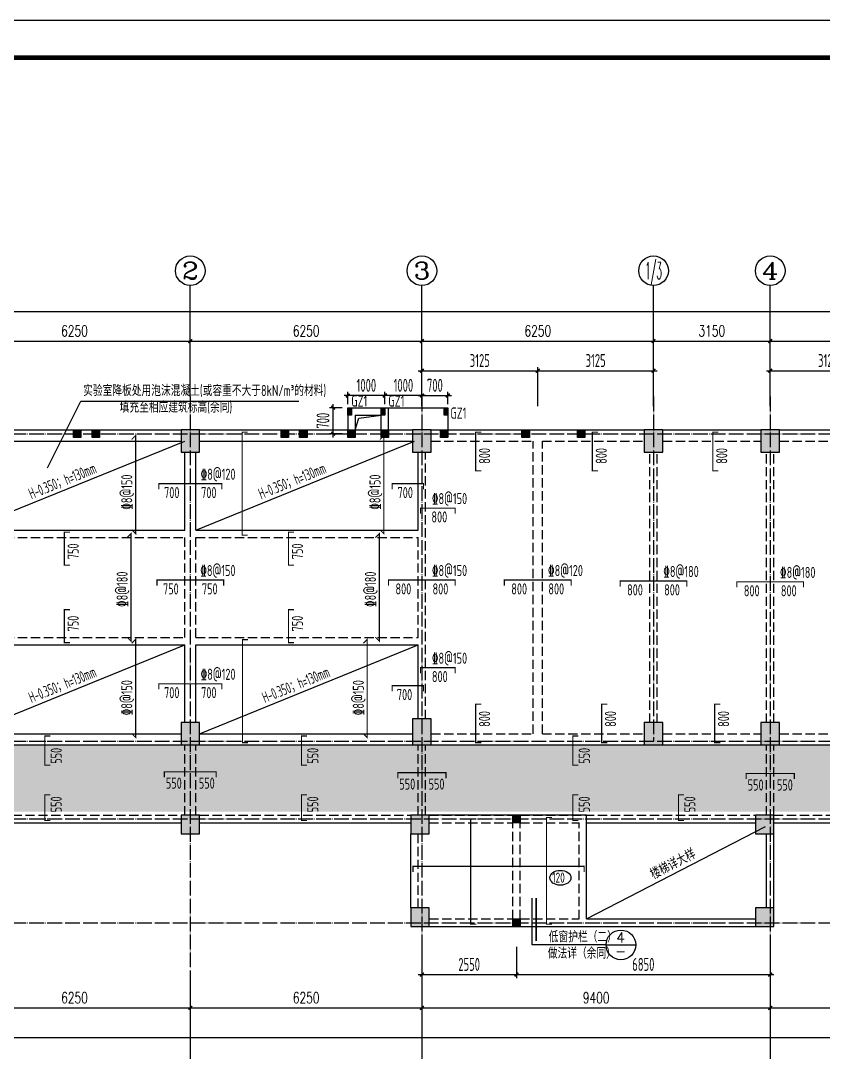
# Model space of a CAD drawing. Extents: x 139600 to 234074, y -135459 to 284050.
# Drawn here: x 151772 to 173433, y -25800 to 2050 of the extents above; entities that cross this region are included whole.
import ezdxf
from ezdxf.enums import TextEntityAlignment as Align

# ---------------------------------------------------------------- set-up
doc = ezdxf.new("R2010")
doc.units = 0
doc.header["$LTSCALE"] = 100
for name, pattern in [('CONTINOUS', [0]), ('DASHED', [0.75, 0.5, -0.25]), ('DOTE', [2.42, 2, -0.2, 0.02, -0.2]), ('HIDDEN', [7, 5, -2])]:
    doc.linetypes.add(name, pattern=pattern)
doc.layers.get('0').update_dxf_attribs({"linetype": 'CONTINUOUS'})
doc.layers.get('Defpoints').update_dxf_attribs({"linetype": 'CONTINUOUS'})
for name, color, linetype in [('AXIS', 3, 'CONTINUOUS'), ('AXIS_TEXT', 7, 'CONTINUOUS'), ('BEAM', 4, 'DASHED'), ('BEAM_CON', 4, 'CONTINUOUS'), ('B挑板&檐线', 6, 'CONTINUOUS'), ('B板筋标注', 7, 'CONTINUOUS'), ('B板细部尺寸标注', 9, 'CONTINUOUS'), ('COLU', 7, 'CONTINUOUS'), ('DOTE', 8, 'DOTE'), ('D大样&索引', 7, 'CONTINUOUS'), ('D洞口边线', 6, 'CONTINUOUS'), ('FSK_FREIN', 2, 'CONTINUOUS'), ('FSK_FTEXT', 4, 'CONTINUOUS'), ('FSK_ZREIN', 1, 'CONTINUOUS'), ('FSK_ZTEXT', 3, 'CONTINUOUS'), ('GZ', 2, 'CONTINUOUS'), ('T模板通用标注', 7, 'CONTINUOUS'), ('图框', 7, 'CONTINUOUS')]:
    doc.layers.add(name, color=color, linetype=linetype)
doc.styles.add('_TCH_AXIS', font='COMPLEX', dxfattribs={"bigfont": 'GBCBIG'})
doc.styles.add('_TCH_DIM', font='tssdeng.shx', dxfattribs={"width": 0.7, "bigfont": '1.shx'})
doc.styles.add('_TCH_DIM_T3', font='simplex_.ttf', dxfattribs={"width": 0.705882, "bigfont": 'GBCBIG'})
doc.styles.add('BW_Rein', font='Tssdeng.shx', dxfattribs={"width": 0.7, "bigfont": 'hztxt.shx'})
doc.styles.add('COMP', font='COMPLEX', dxfattribs={"bigfont": 'hztxt'})
doc.styles.add('COMPLEX', font='COMPLEX')
doc.styles.add('TSSD_Dimension', font='tssdeng.shx', dxfattribs={"width": 0.62, "bigfont": '1.shx'})
doc.styles.add('TSSD_Rein', font='Tssdeng.shx', dxfattribs={"width": 0.7, "bigfont": '1.shx'})
doc.dimstyles.new('_TCH_ARCH&&100', dxfattribs={"dimtxt": 297.5, "dimasz": 100, "dimexe": 250, "dimexo": 300, "dimgap": 126.25, "dimtad": 1, "dimdec": 0, "dimzin": 0, "dimdsep": 46, "dimtxsty": '_TCH_DIM_T3', "dimblk": 'ARCHTICK', "dimcen": 0.09, "dimclrt": 7, "dimazin": 2, "dimtfac": 1, "dimtdec": 0, "dimtix": 1, "dimtmove": 2, "dimatfit": 3, "dimfxl": 1, "dimtolj": 1, "dimtzin": 0, "dimarcsym": 0})
doc.dimstyles.new('TSSD_100_100', dxfattribs={"dimtxt": 350, "dimasz": 100, "dimexe": 100, "dimexo": 250, "dimgap": 100, "dimtad": 1, "dimdec": 0, "dimzin": 0, "dimdsep": 46, "dimtxsty": 'TSSD_Dimension', "dimblk": 'ARCHTICK', "dimblk1": 'ARCHTICK', "dimblk2": 'ARCHTICK', "dimcen": 0, "dimdle": 100, "dimclrt": 7, "dimadec": 0, "dimazin": 0, "dimtfac": 1, "dimtdec": 0, "dimtix": 1, "dimtmove": 2, "dimatfit": 3, "dimfxl": 1, "dimtolj": 1, "dimtzin": 0, "dimarcsym": 0})
doc.dimstyles.new('TSSD_100_100$0', dxfattribs={"dimtxt": 350, "dimasz": 150, "dimexe": 100, "dimexo": 50, "dimgap": 100, "dimtad": 1, "dimdec": 0, "dimzin": 0, "dimdsep": 46, "dimtxsty": 'TSSD_Rein', "dimblk": 'OBLIQUE', "dimcen": 0, "dimdle": 100, "dimclrt": 7, "dimadec": 0, "dimazin": 0, "dimtfac": 1, "dimtdec": 0, "dimtix": 1, "dimtmove": 2, "dimatfit": 3, "dimfxl": 250, "dimtolj": 1, "dimtzin": 0, "dimarcsym": 0})

# ---------------------------------------------------------------- blocks, each defined once
blk = doc.blocks.new('_AXISO')
blk.add_circle((0, 0), 0.5)
at = {"layer": 'AXIS_TEXT', "style": 'COMPLEX', "width": 1.041667}
blk.add_attdef('A', text='', height=0.56, dxfattribs=at).set_placement((-0.25, -0.28), (0.25, -0.28), align=Align.FIT)
blk = doc.blocks.new('_ArchTick')
at = {"color": 0, "linetype": 'ByBlock', "const_width": 0.4}
blk.add_lwpolyline([(-0.5, -0.5), (0.5, 0.5)], dxfattribs=at)
blk = doc.blocks.new('*D127')
at = {"layer": 'AXIS', "color": 0, "lineweight": -2}
for p, q in [((150100, -7800), (150100, -6350)), ((156350, -7800), (156350, -6350)), ((150100, -6600), (156350, -6600))]:
    blk.add_line(p, q, dxfattribs=at)
at = {"layer": 'Defpoints', "color": 0}
for p in [(156350, -6600), (150100, -8100), (156350, -8100)]:
    blk.add_point(p, dxfattribs=at)
at = {"layer": 'AXIS', "color": 0, "lineweight": -2, "xscale": 100, "yscale": 100, "zscale": 100, "rotation": 180}
blk.add_blockref('_ArchTick', (150100, -6600), dxfattribs=at)
at = {"layer": 'AXIS', "color": 0, "lineweight": -2, "xscale": 100, "yscale": 100, "zscale": 100}
blk.add_blockref('_ArchTick', (156350, -6600), dxfattribs=at)
at = {"layer": 'AXIS', "color": 7, "insert": (153225, -6325), "char_height": 297.5, "attachment_point": 5, "style": '_TCH_DIM_T3'}
blk.add_mtext('\\A1;6250', dxfattribs=at)
blk = doc.blocks.new('*D128')
at = {"layer": 'AXIS', "color": 0, "lineweight": -2}
for p, q in [((156350, -7800), (156350, -6350)), ((162600, -7800), (162600, -6350)), ((156350, -6600), (162600, -6600))]:
    blk.add_line(p, q, dxfattribs=at)
at = {"layer": 'Defpoints', "color": 0}
for p in [(162600, -6600), (156350, -8100), (162600, -8100)]:
    blk.add_point(p, dxfattribs=at)
at = {"layer": 'AXIS', "color": 0, "lineweight": -2, "xscale": 100, "yscale": 100, "zscale": 100, "rotation": 180}
blk.add_blockref('_ArchTick', (156350, -6600), dxfattribs=at)
at = {"layer": 'AXIS', "color": 0, "lineweight": -2, "xscale": 100, "yscale": 100, "zscale": 100}
blk.add_blockref('_ArchTick', (162600, -6600), dxfattribs=at)
at = {"layer": 'AXIS', "color": 7, "insert": (159475, -6325), "char_height": 297.5, "attachment_point": 5, "style": '_TCH_DIM_T3'}
blk.add_mtext('\\A1;6250', dxfattribs=at)
blk = doc.blocks.new('*D129')
at = {"layer": 'AXIS', "color": 0, "lineweight": -2}
for p, q in [((162600, -7800), (162600, -6350)), ((168850, -7800), (168850, -6350)), ((162600, -6600), (168850, -6600))]:
    blk.add_line(p, q, dxfattribs=at)
at = {"layer": 'Defpoints', "color": 0}
for p in [(168850, -6600), (162600, -8100), (168850, -8100)]:
    blk.add_point(p, dxfattribs=at)
at = {"layer": 'AXIS', "color": 0, "lineweight": -2, "xscale": 100, "yscale": 100, "zscale": 100, "rotation": 180}
blk.add_blockref('_ArchTick', (162600, -6600), dxfattribs=at)
at = {"layer": 'AXIS', "color": 0, "lineweight": -2, "xscale": 100, "yscale": 100, "zscale": 100}
blk.add_blockref('_ArchTick', (168850, -6600), dxfattribs=at)
at = {"layer": 'AXIS', "color": 7, "insert": (165725, -6325), "char_height": 297.5, "attachment_point": 5, "style": '_TCH_DIM_T3'}
blk.add_mtext('\\A1;6250', dxfattribs=at)
blk = doc.blocks.new('*D130')
at = {"layer": 'AXIS', "color": 0, "lineweight": -2}
for p, q in [((168850, -7800), (168850, -6350)), ((172000, -7800), (172000, -6350)), ((168850, -6600), (172000, -6600))]:
    blk.add_line(p, q, dxfattribs=at)
at = {"layer": 'Defpoints', "color": 0}
for p in [(172000, -6600), (168850, -8100), (172000, -8100)]:
    blk.add_point(p, dxfattribs=at)
at = {"layer": 'AXIS', "color": 0, "lineweight": -2, "xscale": 100, "yscale": 100, "zscale": 100, "rotation": 180}
blk.add_blockref('_ArchTick', (168850, -6600), dxfattribs=at)
at = {"layer": 'AXIS', "color": 0, "lineweight": -2, "xscale": 100, "yscale": 100, "zscale": 100}
blk.add_blockref('_ArchTick', (172000, -6600), dxfattribs=at)
at = {"layer": 'AXIS', "color": 7, "insert": (170425, -6325), "char_height": 297.5, "attachment_point": 5, "style": '_TCH_DIM_T3'}
blk.add_mtext('\\A1;3150', dxfattribs=at)
blk = doc.blocks.new('*D131')
at = {"layer": 'AXIS', "color": 0, "lineweight": -2}
for p, q in [((172000, -7800), (172000, -6350)), ((178250, -7800), (178250, -6350)), ((172000, -6600), (178250, -6600))]:
    blk.add_line(p, q, dxfattribs=at)
at = {"layer": 'Defpoints', "color": 0}
for p in [(178250, -6600), (172000, -8100), (178250, -8100)]:
    blk.add_point(p, dxfattribs=at)
at = {"layer": 'AXIS', "color": 0, "lineweight": -2, "xscale": 100, "yscale": 100, "zscale": 100, "rotation": 180}
blk.add_blockref('_ArchTick', (172000, -6600), dxfattribs=at)
at = {"layer": 'AXIS', "color": 0, "lineweight": -2, "xscale": 100, "yscale": 100, "zscale": 100}
blk.add_blockref('_ArchTick', (178250, -6600), dxfattribs=at)
at = {"layer": 'AXIS', "color": 7, "insert": (175125, -6325), "char_height": 297.5, "attachment_point": 5, "style": '_TCH_DIM_T3'}
blk.add_mtext('\\A1;6250', dxfattribs=at)
blk = doc.blocks.new('*D134')
at = {"layer": 'AXIS', "color": 0, "lineweight": -2}
for p, q in [((150100, -23900), (150100, -24850)), ((156350, -23900), (156350, -24850)), ((150100, -24600), (156350, -24600))]:
    blk.add_line(p, q, dxfattribs=at)
at = {"layer": 'Defpoints', "color": 0}
for p in [(150100, -23600), (156350, -23600), (156350, -24600)]:
    blk.add_point(p, dxfattribs=at)
at = {"layer": 'AXIS', "color": 0, "lineweight": -2, "xscale": 100, "yscale": 100, "zscale": 100, "rotation": 180}
blk.add_blockref('_ArchTick', (150100, -24600), dxfattribs=at)
at = {"layer": 'AXIS', "color": 0, "lineweight": -2, "xscale": 100, "yscale": 100, "zscale": 100}
blk.add_blockref('_ArchTick', (156350, -24600), dxfattribs=at)
at = {"layer": 'AXIS', "color": 7, "insert": (153225, -24325), "char_height": 297.5, "attachment_point": 5, "style": '_TCH_DIM_T3'}
blk.add_mtext('\\A1;6250', dxfattribs=at)
blk = doc.blocks.new('*D135')
at = {"layer": 'AXIS', "color": 0, "lineweight": -2}
for p, q in [((156350, -23900), (156350, -24850)), ((162600, -23900), (162600, -24850)), ((156350, -24600), (162600, -24600))]:
    blk.add_line(p, q, dxfattribs=at)
at = {"layer": 'Defpoints', "color": 0}
for p in [(156350, -23600), (162600, -23600), (162600, -24600)]:
    blk.add_point(p, dxfattribs=at)
at = {"layer": 'AXIS', "color": 0, "lineweight": -2, "xscale": 100, "yscale": 100, "zscale": 100, "rotation": 180}
blk.add_blockref('_ArchTick', (156350, -24600), dxfattribs=at)
at = {"layer": 'AXIS', "color": 0, "lineweight": -2, "xscale": 100, "yscale": 100, "zscale": 100}
blk.add_blockref('_ArchTick', (162600, -24600), dxfattribs=at)
at = {"layer": 'AXIS', "color": 7, "insert": (159475, -24325), "char_height": 297.5, "attachment_point": 5, "style": '_TCH_DIM_T3'}
blk.add_mtext('\\A1;6250', dxfattribs=at)
blk = doc.blocks.new('*D136')
at = {"layer": 'AXIS', "color": 0, "lineweight": -2}
for p, q in [((162600, -23900), (162600, -24850)), ((172000, -23900), (172000, -24850)), ((162600, -24600), (172000, -24600))]:
    blk.add_line(p, q, dxfattribs=at)
at = {"layer": 'Defpoints', "color": 0}
for p in [(162600, -23600), (172000, -23600), (172000, -24600)]:
    blk.add_point(p, dxfattribs=at)
at = {"layer": 'AXIS', "color": 0, "lineweight": -2, "xscale": 100, "yscale": 100, "zscale": 100, "rotation": 180}
blk.add_blockref('_ArchTick', (162600, -24600), dxfattribs=at)
at = {"layer": 'AXIS', "color": 0, "lineweight": -2, "xscale": 100, "yscale": 100, "zscale": 100}
blk.add_blockref('_ArchTick', (172000, -24600), dxfattribs=at)
at = {"layer": 'AXIS', "color": 7, "insert": (167300, -24325), "char_height": 297.5, "attachment_point": 5, "style": '_TCH_DIM_T3'}
blk.add_mtext('\\A1;9400', dxfattribs=at)
blk = doc.blocks.new('*D137')
at = {"layer": 'AXIS', "color": 0, "lineweight": -2}
for p, q in [((172000, -23900), (172000, -24850)), ((178250, -23900), (178250, -24850)), ((172000, -24600), (178250, -24600))]:
    blk.add_line(p, q, dxfattribs=at)
at = {"layer": 'Defpoints', "color": 0}
for p in [(172000, -23600), (178250, -23600), (178250, -24600)]:
    blk.add_point(p, dxfattribs=at)
at = {"layer": 'AXIS', "color": 0, "lineweight": -2, "xscale": 100, "yscale": 100, "zscale": 100, "rotation": 180}
blk.add_blockref('_ArchTick', (172000, -24600), dxfattribs=at)
at = {"layer": 'AXIS', "color": 0, "lineweight": -2, "xscale": 100, "yscale": 100, "zscale": 100}
blk.add_blockref('_ArchTick', (178250, -24600), dxfattribs=at)
at = {"layer": 'AXIS', "color": 7, "insert": (175125, -24325), "char_height": 297.5, "attachment_point": 5, "style": '_TCH_DIM_T3'}
blk.add_mtext('\\A1;6250', dxfattribs=at)
blk = doc.blocks.new('*D141')
at = {"layer": 'AXIS', "color": 0, "lineweight": -2}
for p, q in [((150100, -7800), (150100, -5550)), ((201850, -7800), (201850, -5550)), ((150100, -5800), (201850, -5800))]:
    blk.add_line(p, q, dxfattribs=at)
at = {"layer": 'Defpoints', "color": 0}
for p in [(201850, -5800), (150100, -8100), (201850, -8100)]:
    blk.add_point(p, dxfattribs=at)
at = {"layer": 'AXIS', "color": 0, "lineweight": -2, "xscale": 100, "yscale": 100, "zscale": 100, "rotation": 180}
blk.add_blockref('_ArchTick', (150100, -5800), dxfattribs=at)
at = {"layer": 'AXIS', "color": 0, "lineweight": -2, "xscale": 100, "yscale": 100, "zscale": 100}
blk.add_blockref('_ArchTick', (201850, -5800), dxfattribs=at)
at = {"layer": 'AXIS', "color": 7, "insert": (175975, -5525), "char_height": 297.5, "attachment_point": 5, "style": '_TCH_DIM_T3'}
blk.add_mtext('\\A1;51750', dxfattribs=at)
blk = doc.blocks.new('*D146')
at = {"layer": 'AXIS', "color": 0, "lineweight": -2}
for p, q in [((150100, -23900), (150100, -25650)), ((203950, -23900), (203950, -25650)), ((150100, -25400), (203950, -25400))]:
    blk.add_line(p, q, dxfattribs=at)
at = {"layer": 'Defpoints', "color": 0}
for p in [(150100, -23600), (203950, -23600), (203950, -25400)]:
    blk.add_point(p, dxfattribs=at)
at = {"layer": 'AXIS', "color": 0, "lineweight": -2, "xscale": 100, "yscale": 100, "zscale": 100, "rotation": 180}
blk.add_blockref('_ArchTick', (150100, -25400), dxfattribs=at)
at = {"layer": 'AXIS', "color": 0, "lineweight": -2, "xscale": 100, "yscale": 100, "zscale": 100}
blk.add_blockref('_ArchTick', (203950, -25400), dxfattribs=at)
at = {"layer": 'AXIS', "color": 7, "insert": (177025, -25125), "char_height": 297.5, "attachment_point": 5, "style": '_TCH_DIM_T3'}
blk.add_mtext('\\A1;53850', dxfattribs=at)
blk = doc.blocks.new('*D112')
at = {"layer": 'B板细部尺寸标注', "color": 0, "lineweight": -2}
for p, q in [((165625, -7400), (168950, -7400)), ((165725, -8355), (165725, -7300)), ((168850, -8355), (168850, -7300))]:
    blk.add_line(p, q, dxfattribs=at)
at = {"layer": 'Defpoints', "color": 0}
for p in [(168850, -7400), (165725, -8605), (168850, -8605)]:
    blk.add_point(p, dxfattribs=at)
at = {"layer": 'B板细部尺寸标注', "color": 0, "lineweight": -2, "xscale": 100, "yscale": 100, "zscale": 100, "rotation": 180}
blk.add_blockref('_ArchTick', (165725, -7400), dxfattribs=at)
at = {"layer": 'B板细部尺寸标注', "color": 0, "lineweight": -2, "xscale": 100, "yscale": 100, "zscale": 100}
blk.add_blockref('_ArchTick', (168850, -7400), dxfattribs=at)
at = {"layer": 'B板细部尺寸标注', "color": 7, "insert": (167288, -7125), "char_height": 350, "attachment_point": 5, "style": 'TSSD_Dimension'}
blk.add_mtext('\\A1;3125', dxfattribs=at)
blk = doc.blocks.new('*D113')
at = {"layer": 'B板细部尺寸标注', "color": 0, "lineweight": -2}
for p, q in [((162500, -7400), (165825, -7400)), ((162600, -8355), (162600, -7300)), ((165725, -8355), (165725, -7300))]:
    blk.add_line(p, q, dxfattribs=at)
at = {"layer": 'Defpoints', "color": 0}
for p in [(165725, -7400), (162600, -8605), (165725, -8605)]:
    blk.add_point(p, dxfattribs=at)
at = {"layer": 'B板细部尺寸标注', "color": 0, "lineweight": -2, "xscale": 100, "yscale": 100, "zscale": 100, "rotation": 180}
blk.add_blockref('_ArchTick', (162600, -7400), dxfattribs=at)
at = {"layer": 'B板细部尺寸标注', "color": 0, "lineweight": -2, "xscale": 100, "yscale": 100, "zscale": 100}
blk.add_blockref('_ArchTick', (165725, -7400), dxfattribs=at)
at = {"layer": 'B板细部尺寸标注', "color": 7, "insert": (164162, -7125), "char_height": 350, "attachment_point": 5, "style": 'TSSD_Dimension'}
blk.add_mtext('\\A1;3125', dxfattribs=at)
blk = doc.blocks.new('*D115')
at = {"layer": 'B板细部尺寸标注', "color": 0, "lineweight": -2}
for p, q in [((171900, -7400), (175225, -7400)), ((172000, -8355), (172000, -7300)), ((175125, -8355), (175125, -7300))]:
    blk.add_line(p, q, dxfattribs=at)
at = {"layer": 'Defpoints', "color": 0}
for p in [(175125, -7400), (172000, -8605), (175125, -8605)]:
    blk.add_point(p, dxfattribs=at)
at = {"layer": 'B板细部尺寸标注', "color": 0, "lineweight": -2, "xscale": 100, "yscale": 100, "zscale": 100, "rotation": 180}
blk.add_blockref('_ArchTick', (172000, -7400), dxfattribs=at)
at = {"layer": 'B板细部尺寸标注', "color": 0, "lineweight": -2, "xscale": 100, "yscale": 100, "zscale": 100}
blk.add_blockref('_ArchTick', (175125, -7400), dxfattribs=at)
at = {"layer": 'B板细部尺寸标注', "color": 7, "insert": (173562, -7125), "char_height": 350, "attachment_point": 5, "style": 'TSSD_Dimension'}
blk.add_mtext('\\A1;3125', dxfattribs=at)
blk = doc.blocks.new('*D116')
at = {"layer": 'B板细部尺寸标注', "color": 0, "lineweight": -2}
for p, q in [((162600, -22950), (162600, -23800)), ((165150, -22950), (165150, -23800)), ((162500, -23700), (165250, -23700))]:
    blk.add_line(p, q, dxfattribs=at)
at = {"layer": 'Defpoints', "color": 0}
for p in [(162600, -22700), (165150, -22700), (165150, -23700)]:
    blk.add_point(p, dxfattribs=at)
at = {"layer": 'B板细部尺寸标注', "color": 0, "lineweight": -2, "xscale": 100, "yscale": 100, "zscale": 100, "rotation": 180}
blk.add_blockref('_ArchTick', (162600, -23700), dxfattribs=at)
at = {"layer": 'B板细部尺寸标注', "color": 0, "lineweight": -2, "xscale": 100, "yscale": 100, "zscale": 100}
blk.add_blockref('_ArchTick', (165150, -23700), dxfattribs=at)
at = {"layer": 'B板细部尺寸标注', "color": 7, "insert": (163875, -23425), "char_height": 350, "attachment_point": 5, "style": 'TSSD_Dimension'}
blk.add_mtext('\\A1;2550', dxfattribs=at)
blk = doc.blocks.new('*D117')
at = {"layer": 'B板细部尺寸标注', "color": 0, "lineweight": -2}
for p, q in [((165150, -22950), (165150, -23800)), ((172000, -22950), (172000, -23800)), ((165050, -23700), (172100, -23700))]:
    blk.add_line(p, q, dxfattribs=at)
at = {"layer": 'Defpoints', "color": 0}
for p in [(165150, -22700), (172000, -22700), (172000, -23700)]:
    blk.add_point(p, dxfattribs=at)
at = {"layer": 'B板细部尺寸标注', "color": 0, "lineweight": -2, "xscale": 100, "yscale": 100, "zscale": 100, "rotation": 180}
blk.add_blockref('_ArchTick', (165150, -23700), dxfattribs=at)
at = {"layer": 'B板细部尺寸标注', "color": 0, "lineweight": -2, "xscale": 100, "yscale": 100, "zscale": 100}
blk.add_blockref('_ArchTick', (172000, -23700), dxfattribs=at)
at = {"layer": 'B板细部尺寸标注', "color": 7, "insert": (168575, -23425), "char_height": 350, "attachment_point": 5, "style": 'TSSD_Dimension'}
blk.add_mtext('\\A1;6850', dxfattribs=at)
blk = doc.blocks.new('A2+1_2')
at = {"layer": '图框'}
blk.add_lwpolyline([(0, 0), (89100, 0), (89100, 42000), (0, 42000)], close=True, dxfattribs=at)
at = {"layer": '图框', "const_width": 120}
blk.add_lwpolyline([(2500, 1000), (88100, 1000), (88100, 41000), (2500, 41000)], close=True, dxfattribs=at)
blk = doc.blocks.new('A$C000F6301')
at = {"layer": 'D大样&索引', "color": 6}
blk.add_line((0, 0), (800, 0), dxfattribs=at)
blk.add_circle((400, 0), 400, dxfattribs=at)
blk = doc.blocks.new('*D1693')
at = {"layer": 'B板细部尺寸标注', "color": 0, "lineweight": -2}
for p, q in [((160206, -9200), (160206, -8300)), ((160450, -8400), (160106, -8400)), ((160450, -9100), (160106, -9100))]:
    blk.add_line(p, q, dxfattribs=at)
at = {"layer": 'Defpoints', "color": 0}
for p in [(160206, -8400), (160700, -8400), (160700, -9100)]:
    blk.add_point(p, dxfattribs=at)
at = {"layer": 'B板细部尺寸标注', "color": 0, "lineweight": -2, "xscale": 100, "yscale": 100, "zscale": 100}
for p, rotation in [((160206, -8400), 90), ((160206, -9100), 270)]:
    blk.add_blockref('_ArchTick', p, dxfattribs=dict(at, rotation=rotation))
at = {"layer": 'B板细部尺寸标注', "color": 7, "insert": (159931, -8750), "char_height": 350, "attachment_point": 5, "rotation": 90, "style": 'TSSD_Dimension'}
blk.add_mtext('\\A1;700', dxfattribs=at)
blk = doc.blocks.new('*D1694')
at = {"layer": 'B板细部尺寸标注', "color": 0, "lineweight": -2}
for p, q in [((162500, -8069), (163400, -8069)), ((162600, -8307), (162600, -7969)), ((163300, -8307), (163300, -7969))]:
    blk.add_line(p, q, dxfattribs=at)
at = {"layer": 'Defpoints', "color": 0}
for p in [(163300, -8069), (162600, -8557), (163300, -8557)]:
    blk.add_point(p, dxfattribs=at)
at = {"layer": 'B板细部尺寸标注', "color": 0, "lineweight": -2, "xscale": 100, "yscale": 100, "zscale": 100, "rotation": 180}
blk.add_blockref('_ArchTick', (162600, -8069), dxfattribs=at)
at = {"layer": 'B板细部尺寸标注', "color": 0, "lineweight": -2, "xscale": 100, "yscale": 100, "zscale": 100}
blk.add_blockref('_ArchTick', (163300, -8069), dxfattribs=at)
at = {"layer": 'B板细部尺寸标注', "color": 7, "insert": (162950, -7794), "char_height": 350, "attachment_point": 5, "style": 'TSSD_Dimension'}
blk.add_mtext('\\A1;700', dxfattribs=at)
blk = doc.blocks.new('*D1695')
at = {"layer": 'B板细部尺寸标注', "color": 0, "lineweight": -2}
for p, q in [((162700, -8069), (161500, -8069)), ((161600, -8307), (161600, -7969)), ((162600, -8307), (162600, -7969))]:
    blk.add_line(p, q, dxfattribs=at)
at = {"layer": 'Defpoints', "color": 0}
for p in [(161600, -8069), (161600, -8557), (162600, -8557)]:
    blk.add_point(p, dxfattribs=at)
at = {"layer": 'B板细部尺寸标注', "color": 0, "lineweight": -2, "xscale": 100, "yscale": 100, "zscale": 100, "rotation": 180}
blk.add_blockref('_ArchTick', (161600, -8069), dxfattribs=at)
at = {"layer": 'B板细部尺寸标注', "color": 0, "lineweight": -2, "xscale": 100, "yscale": 100, "zscale": 100}
blk.add_blockref('_ArchTick', (162600, -8069), dxfattribs=at)
at = {"layer": 'B板细部尺寸标注', "color": 7, "insert": (162100, -7794), "char_height": 350, "attachment_point": 5, "style": 'TSSD_Dimension'}
blk.add_mtext('\\A1;1000', dxfattribs=at)
blk = doc.blocks.new('*D1696')
at = {"layer": 'B板细部尺寸标注', "color": 0, "lineweight": -2}
for p, q in [((161700, -8069), (160500, -8069)), ((160600, -8307), (160600, -7969)), ((161600, -8307), (161600, -7969))]:
    blk.add_line(p, q, dxfattribs=at)
at = {"layer": 'Defpoints', "color": 0}
for p in [(160600, -8069), (160600, -8557), (161600, -8557)]:
    blk.add_point(p, dxfattribs=at)
at = {"layer": 'B板细部尺寸标注', "color": 0, "lineweight": -2, "xscale": 100, "yscale": 100, "zscale": 100, "rotation": 180}
blk.add_blockref('_ArchTick', (160600, -8069), dxfattribs=at)
at = {"layer": 'B板细部尺寸标注', "color": 0, "lineweight": -2, "xscale": 100, "yscale": 100, "zscale": 100}
blk.add_blockref('_ArchTick', (161600, -8069), dxfattribs=at)
at = {"layer": 'B板细部尺寸标注', "color": 7, "insert": (161100, -7794), "char_height": 350, "attachment_point": 5, "style": 'TSSD_Dimension'}
blk.add_mtext('\\A1;1000', dxfattribs=at)
blk = doc.blocks.new('GZ')
at = {"layer": 'GZ'}
blk.add_hatch(color=252, dxfattribs=at).paths.add_polyline_path([(200, 0), (0, 0), (0, 200), (200, 200)])
at = {"layer": 'GZ', "color": 2}
blk.add_lwpolyline([(200, 0), (0, 0), (0, 200), (200, 200)], close=True, dxfattribs=at)
blk = doc.blocks.new('GZ1')
at = {"layer": 'GZ'}
blk.add_hatch(color=252, dxfattribs=at).paths.add_polyline_path([(100, 200), (0, 200), (0, 0), (100, 0)])
at = {"layer": 'GZ', "color": 2}
blk.add_lwpolyline([(100, 0), (0, 0), (0, 200), (100, 200)], close=True, dxfattribs=at)
blk = doc.blocks.new('A$C7B5C40C7')
at = {"layer": 'GZ'}
for name, p in [('GZ1', (10600, 400)), ('GZ1', (11500, 400)), ('GZ1', (13200, 400)), ('GZ', (3200, -200)), ('GZ', (3700, -200)), ('GZ', (8800, -200)), ('GZ', (9300, -200)), ('GZ', (15300, -200)), ('GZ', (16800, -200)), ('GZ', (10600, -200)), ('GZ', (11500, -200)), ('GZ', (13100, -200)), ('GZ', (15050, -10600)), ('GZ', (15050, -13400))]:
    blk.add_blockref(name, p, dxfattribs=at)
at = {"layer": 'GZ', "color": 2, "style": '_TCH_DIM', "width": 0.705882}
for p in [(10694, 632), (11694, 632), (13369, 307)]:
    blk.add_text('GZ1', height=300, dxfattribs=at).set_placement(p)

msp = doc.modelspace()

# ---------------------------------------------------------------- hatches: boundary and pattern name
at = {"layer": 'B板筋标注'}
h = msp.add_hatch(dxfattribs=at)
h.set_pattern_fill('CROSS', color=6, scale=50, style=0)
h.set_pattern_definition([(0, (150000, 94000), (317.5, 317.5), [158.75, -476.25]), (90, (150079.38, 93920.62), (-317.5, 317.5), [158.75, -476.25])])
h.paths.add_polyline_path([(150300, -19300), (190650, -19300), (190650, -19500), (205650, -19500), (205650, -17500), (197750, -17500), (197750, -17200), (190950, -17200), (190950, -17500), (150300, -17500)])
at = {"layer": 'COLU'}
for points in [[(156600, -9600), (156600, -9000), (156100, -9000), (156100, -9600)], [(162850, -9600), (162850, -9000), (162350, -9000), (162350, -9600)], [(169100, -9600), (169100, -9000), (168600, -9000), (168600, -9600)], [(172250, -9600), (172250, -9000), (171750, -9000), (171750, -9600)], [(156600, -17500), (156600, -16900), (156100, -16900), (156100, -17500)], [(162850, -17500), (162850, -16800), (162350, -16800), (162350, -17500)], [(169100, -17500), (169100, -16900), (168600, -16900), (168600, -17500)], [(172250, -17500), (172250, -16900), (171750, -16900), (171750, -17500)], [(156600, -19900), (156600, -19400), (156100, -19400), (156100, -19900)], [(162800, -19900), (162800, -19400), (162300, -19400), (162300, -19900)], [(172100, -19900), (172100, -19400), (171600, -19400), (171600, -19900)], [(162800, -22400), (162800, -21900), (162300, -21900), (162300, -22400)], [(172100, -22400), (172100, -21900), (171600, -21900), (171600, -22400)]]:
    msp.add_hatch(color=251, dxfattribs=at).paths.add_polyline_path(points)

# ---------------------------------------------------------------- linework, layer by layer
at = {"layer": 'AXIS'}
for p, q in [((156350, -8100), (156350, -5100)), ((162600, -8100), (162600, -5100)), ((168850, -8100), (168850, -5100)), ((172000, -8100), (172000, -5100)), ((156350, -23600), (156350, -26100)), ((162600, -23600), (162600, -26100)), ((172000, -23600), (172000, -26100))]:
    msp.add_line(p, q, dxfattribs=at)
at = {"layer": 'BEAM', "linetype": 'HIDDEN', "ltscale": 0.5}
for p, q in [((162850, -9300), (165600, -9300)), ((165600, -17200), (165600, -9300)), ((165850, -9300), (168600, -9300)), ((165850, -17200), (165850, -9300)), ((169100, -9300), (171750, -9300)), ((172250, -9300), (175025, -9300)), ((162700, -16800), (162700, -9600)), ((168750, -16900), (168750, -9600)), ((168950, -16900), (168950, -9600)), ((171900, -16900), (171900, -9600)), ((172100, -16900), (172100, -9600)), ((150300, -11900), (156200, -11900)), ((156200, -14600), (156200, -11900)), ((156500, -11900), (162500, -11900)), ((156500, -14600), (156500, -11900)), ((162500, -14600), (162500, -11900)), ((150300, -14600), (156200, -14600)), ((156500, -14600), (162500, -14600)), ((162850, -17200), (165600, -17200)), ((165850, -17200), (168600, -17200)), ((169100, -17200), (171750, -17200)), ((172250, -17200), (175025, -17200)), ((156200, -19400), (156200, -17500)), ((156500, -19400), (156500, -17500)), ((162500, -19400), (162500, -17500)), ((162700, -19400), (162700, -17500)), ((171900, -19400), (171900, -17500)), ((172100, -19400), (172100, -17500)), ((150500, -19400), (156100, -19400)), ((156600, -19400), (162300, -19400)), ((162800, -19400), (171600, -19400)), ((172100, -19400), (178000, -19400)), ((162800, -19600), (165050, -19600)), ((165050, -22200), (165050, -19600)), ((165250, -22200), (165250, -19600)), ((165250, -19600), (166840, -19600)), ((166840, -22200), (166840, -19600)), ((162500, -21900), (162500, -19900)), ((162800, -22200), (165050, -22200)), ((165250, -22200), (166840, -22200))]:
    msp.add_line(p, q, dxfattribs=at)
at = {"layer": 'BEAM_CON'}
for p, q in [((160600, -8400), (161700, -8400)), ((160600, -8400), (160600, -9000)), ((160800, -8600), (161500, -8600)), ((160800, -8600), (160800, -9000)), ((161500, -9000), (161500, -8600)), ((161700, -9000), (161700, -8400)), ((150500, -9000), (156100, -9000)), ((156600, -9000), (160600, -9000)), ((160800, -9000), (161500, -9000)), ((161700, -9000), (162350, -9000)), ((162850, -9000), (168600, -9000)), ((169100, -9000), (171750, -9000)), ((172250, -9000), (176250, -9000)), ((150500, -9300), (156100, -9300)), ((156600, -9300), (162350, -9300)), ((156200, -11700), (156200, -9600)), ((156500, -11700), (156500, -9600)), ((162500, -11700), (162500, -9600)), ((150300, -11700), (156200, -11700)), ((156500, -11700), (162500, -11700)), ((150300, -14800), (156200, -14800)), ((156200, -16900), (156200, -14800)), ((156500, -14800), (162500, -14800)), ((156500, -16900), (156500, -14800)), ((162500, -16800), (162500, -14800)), ((150500, -17200), (156100, -17200)), ((156600, -17200), (162350, -17200)), ((150500, -17500), (156100, -17500)), ((156600, -17500), (162350, -17500)), ((162850, -17500), (168600, -17500)), ((169100, -17500), (171750, -17500)), ((172250, -17500), (178000, -17500)), ((165050, -19400), (162800, -19400)), ((167040, -19400), (165050, -19400)), ((167040, -22200), (167040, -19400)), ((150500, -19600), (156100, -19600)), ((156600, -19600), (162300, -19600)), ((167040, -19600), (171600, -19600)), ((172100, -19600), (178000, -19600)), ((162300, -21900), (162300, -19900)), ((171900, -21900), (171900, -19900)), ((172100, -21900), (172100, -19900)), ((167040, -22200), (171600, -22200)), ((162800, -22400), (171600, -22400))]:
    msp.add_line(p, q, dxfattribs=at)
at = {"layer": 'B挑板&檐线'}
msp.add_lwpolyline([(161700, -9000), (161700, -8400), (163300, -8400), (163300, -9000)], dxfattribs=at)
at = {"layer": 'B板筋标注'}
for p, q in [((152500, -10025), (153400, -8225)), ((153400, -8225), (159275, -8225)), ((150300, -11700), (156200, -9300)), ((156500, -11700), (162400, -9300)), ((150300, -17200), (156200, -14800)), ((156600, -17200), (162500, -14800))]:
    msp.add_line(p, q, dxfattribs=at)
at = {"layer": 'B板筋标注', "color": 2, "linetype": 'CONTINOUS', "ltscale": 5}
msp.add_ellipse((166337.5, -21087.5), major_axis=(-283.5, 0), ratio=0.7083334, dxfattribs=at)
at = {"layer": 'COLU'}
for points in [[(156600, -9600), (156600, -9000), (156100, -9000), (156100, -9600)], [(162850, -9600), (162850, -9000), (162350, -9000), (162350, -9600)], [(169100, -9600), (169100, -9000), (168600, -9000), (168600, -9600)], [(172250, -9600), (172250, -9000), (171750, -9000), (171750, -9600)], [(156600, -17500), (156600, -16900), (156100, -16900), (156100, -17500)], [(162850, -17500), (162850, -16800), (162350, -16800), (162350, -17500)], [(169100, -17500), (169100, -16900), (168600, -16900), (168600, -17500)], [(172250, -17500), (172250, -16900), (171750, -16900), (171750, -17500)], [(156600, -19900), (156600, -19400), (156100, -19400), (156100, -19900)], [(162800, -19900), (162800, -19400), (162300, -19400), (162300, -19900)], [(172100, -19900), (172100, -19400), (171600, -19400), (171600, -19900)], [(162800, -22400), (162800, -21900), (162300, -21900), (162300, -22400)], [(172100, -22400), (172100, -21900), (171600, -21900), (171600, -22400)]]:
    msp.add_lwpolyline(points, close=True, dxfattribs=at)
at = {"layer": 'DOTE', "ltscale": 2}
for p, q in [((156350, -8100), (156350, -23600)), ((162600, -8100), (162600, -23600)), ((168850, -8100), (168850, -17400)), ((172000, -8100), (172000, -23600)), ((149100, -9100), (207300, -9100)), ((149100, -17400), (207300, -17400)), ((149100, -19500), (207300, -19500)), ((149100, -22300), (207300, -22300))]:
    msp.add_line(p, q, dxfattribs=at)
at = {"layer": 'D大样&索引', "color": 6}
for p, q in [((165578.9, -22900), (165578.9, -21634.1)), ((167570.3, -22900), (165578.9, -22900))]:
    msp.add_line(p, q, dxfattribs=at)
at = {"layer": 'D大样&索引', "color": 6, "const_width": 50}
msp.add_lwpolyline([(165682.8, -22790.6), (165682.8, -21634.1)], dxfattribs=at)
at = {"layer": 'D洞口边线'}
msp.add_lwpolyline([(160800, -9000), (160895.8, -8679.2), (161500, -8600)], dxfattribs=at)
at = {"layer": 'FSK_FREIN', "const_width": 30}
for points in [[(157900.5, -11840), (157750.5, -11840), (157750.5, -9060), (157900.5, -9060)], [(164200, -10100), (164050, -10100), (164050, -9060), (164200, -9060)], [(167350, -10100), (167200, -10100), (167200, -9060), (167350, -9060)], [(170600, -10100), (170450, -10100), (170450, -9060), (170600, -9060)], [(155500, -10600), (155500, -10450), (157200, -10450), (157200, -10600)], [(161800, -10600), (161800, -10450), (162640, -10450), (162640, -10600)], [(162560, -11258), (162560, -11108), (163500, -11108), (163500, -11258)], [(153100, -12650), (152950, -12650), (152950, -11760), (153100, -11760)], [(159150, -12650), (159000, -12650), (159000, -11760), (159150, -11760)], [(155450, -13200), (155450, -13050), (157250, -13050), (157250, -13200)], [(161700, -13200), (161700, -13050), (163500, -13050), (163500, -13200)], [(164825, -13200), (164825, -13050), (166625, -13050), (166625, -13200)], [(167950, -13225), (167950, -13075), (169750, -13075), (169750, -13225)], [(171100, -13250), (171100, -13100), (172900, -13100), (172900, -13250)], [(153100, -14740), (152950, -14740), (152950, -13850), (153100, -13850)], [(159150, -14740), (159000, -14740), (159000, -13850), (159150, -13850)], [(157909.9, -17440), (157759.9, -17440), (157759.9, -14660), (157909.9, -14660)], [(162560, -15566.6), (162560, -15416.6), (163500, -15416.6), (163500, -15566.6)], [(155500, -16000), (155500, -15850), (157200, -15850), (157200, -16000)], [(161800, -16052.9), (161800, -15902.9), (162640, -15902.9), (162640, -16052.9)], [(164200, -17440), (164050, -17440), (164050, -16400), (164200, -16400)], [(167600, -17440), (167450, -17440), (167450, -16400), (167600, -16400)], [(170650, -17440), (170500, -17440), (170500, -16400), (170650, -16400)], [(152575, -18050), (152425, -18050), (152425, -17260), (152575, -17260)], [(159500, -18050), (159350, -18050), (159350, -17260), (159500, -17260)], [(166825, -18050), (166675, -18050), (166675, -17260), (166825, -17260)], [(155650, -18375), (155650, -18225), (157050, -18225), (157050, -18375)], [(161950, -18400), (161950, -18250), (163250, -18250), (163250, -18400)], [(171350, -18425), (171350, -18275), (172650, -18275), (172650, -18425)], [(152575, -19540), (152425, -19540), (152425, -18850), (152575, -18850)], [(159500, -19540), (159350, -19540), (159350, -18850), (159500, -18850)], [(166825, -19540), (166675, -19540), (166675, -18850), (166825, -18850)], [(169675, -19540), (169525, -19540), (169525, -18850), (169675, -18850)], [(164064.3, -22340), (163914.3, -22340), (163914.3, -19500), (164064.3, -19500)], [(166113.5, -22340), (165963.5, -22340), (165963.5, -19460), (166113.5, -19460)], [(162360, -20929.5), (162360, -20779.5), (166980, -20779.5), (166980, -20929.5)]]:
    msp.add_lwpolyline(points, dxfattribs=at)
at = {"layer": 'FSK_ZREIN', "const_width": 30}
for points in [[(154768.9, -9256.1), (154875, -9150), (154875, -11800), (154768.9, -11693.9)], [(161468.9, -9256.1), (161575, -9150), (161575, -11800), (161468.9, -11693.9)], [(154643.9, -11906.1), (154750, -11800), (154750, -14700), (154643.9, -14593.9)], [(161343.9, -11906.1), (161450, -11800), (161450, -14700), (161343.9, -14593.9)], [(154768.9, -14756.1), (154875, -14650), (154875, -17300), (154768.9, -17193.9)], [(161018.9, -14756.1), (161125, -14650), (161125, -17300), (161018.9, -17193.9)]]:
    msp.add_lwpolyline(points, dxfattribs=at)
at = {"layer": 'T模板通用标注'}
msp.add_line((167040, -22200), (171875, -19700), dxfattribs=at)

# ---------------------------------------------------------------- block references
msp.add_blockref('A2+1_2', (139600, -39950))
at = {"layer": 'AXIS'}
ref = msp.add_blockref('_AXISO', (156350, -4700), dxfattribs=dict(at, xscale=800, yscale=800, zscale=800))
ref.add_attrib('A', '2', dxfattribs={"layer": 'AXIS_TEXT', "height": 452.5, "style": '_TCH_AXIS', "width": 1.5}).set_placement((156123.7, -4926.3), (156576.3, -4926.3), align=Align.FIT)
ref = msp.add_blockref('_AXISO', (162600, -4700), dxfattribs=dict(at, xscale=800, yscale=800, zscale=800))
ref.add_attrib('A', '3', dxfattribs={"layer": 'AXIS_TEXT', "height": 452.5, "style": '_TCH_AXIS', "width": 1.5}).set_placement((162373.7, -4926.3), (162826.3, -4926.3), align=Align.FIT)
ref = msp.add_blockref('_AXISO', (168850, -4700), dxfattribs=dict(at, xscale=800, yscale=800, zscale=800))
ref.add_attrib('A', '1/3', dxfattribs={"layer": 'AXIS_TEXT', "height": 452.55, "style": '_TCH_AXIS', "width": 0.411765}).set_placement((168623.7, -4926.3), (169076.3, -4926.3), align=Align.FIT)
ref = msp.add_blockref('_AXISO', (172000, -4700), dxfattribs=dict(at, xscale=800, yscale=800, zscale=800))
ref.add_attrib('A', '4', dxfattribs={"layer": 'AXIS_TEXT', "height": 452.5, "style": '_TCH_AXIS', "width": 1.3125}).set_placement((171773.7, -4926.3), (172226.3, -4926.3), align=Align.FIT)
at = {"layer": 'D大样&索引'}
msp.add_blockref('A$C000F6301', (167570.3, -22900), dxfattribs=at)
at = {"layer": 'GZ'}
msp.add_blockref('A$C7B5C40C7', (150000, -9000), dxfattribs=at)

# ---------------------------------------------------------------- texts
at = {"layer": 'B板筋标注', "style": 'TSSD_Rein', "width": 0.7}
for s, p in [('实验室降板处用泡沫混凝土(或容重不大于8kN/m%%1403%%141的材料)', (153458.5, -8175)), ('填充至相应建筑标高(余同)', (154444, -8623.1))]:
    msp.add_text(s, height=300, dxfattribs=at).set_placement(p, align=Align.BOTTOM_LEFT)
at = {"layer": 'B板筋标注', "style": 'TSSD_Rein', "width": 0.6}
for p in [(152064.8, -10874.2), (158264.8, -10874.2), (152064.8, -16374.2), (158364.8, -16374.2)]:
    msp.add_text('H-0.350；h=130mm', height=300, rotation=22.13549, dxfattribs=at).set_placement(p)
at = {"layer": 'B板筋标注', "color": 2, "linetype": 'CONTINOUS', "ltscale": 5, "style": 'TSSD_Rein', "width": 0.7}
msp.add_text('120', height=275, dxfattribs=at).set_placement((166113.5, -21220.4))
at = {"layer": 'D大样&索引', "color": 6, "style": 'TSSD_Rein', "width": 0.7}
for s, p in [('低窗护栏（二）', (166023, -22829.3)), ('做法详（余同）', (165996.9, -23271.2))]:
    msp.add_text(s, height=300, rotation=360, dxfattribs=at).set_placement(p)
at = {"layer": 'D大样&索引', "color": 6, "style": 'COMP'}
for s, p in [('4', (167962.8, -22836.3)), ('-', (167965, -23204.6))]:
    msp.add_text(s, height=275, rotation=360, dxfattribs=at).set_placement(p, align=Align.CENTER)
at = {"layer": 'FSK_FTEXT', "style": 'BW_Rein', "width": 0.7}
for s, p in [('800', (164140, -9700)), ('800', (167290, -9700)), ('800', (170540, -9700)), ('750', (153040, -12275)), ('750', (159090, -12275)), ('750', (153040, -14225)), ('750', (159090, -14225)), ('800', (164140, -16800)), ('800', (167540, -16800)), ('800', (170590, -16800))]:
    msp.add_text(s, height=300, rotation=90, dxfattribs=at).set_placement(p, align=Align.TOP_CENTER)
for s, p in [('%%1328@120', (157570.2, -10344.2)), ('%%1328@150', (163820.2, -11002.2)), ('%%1328@150', (157570.2, -12944.2)), ('%%1328@150', (163820.2, -12944.2)), ('%%1328@120', (166945.2, -12944.2)), ('%%1328@180', (170070.2, -12969.2)), ('%%1328@180', (173220.2, -12994.2)), ('%%1328@150', (163820.2, -15310.7)), ('%%1328@120', (157570.2, -15744.2))]:
    msp.add_text(s, height=300, dxfattribs=at).set_placement(p, align=Align.RIGHT)
for s, p in [('700', (155850, -10540)), ('700', (156850, -10540)), ('700', (162150, -10540)), ('800', (163070.1, -11198)), ('750', (155825, -13140)), ('750', (156875, -13140)), ('800', (162100, -13140)), ('800', (163100, -13140)), ('800', (165225, -13140)), ('800', (166225, -13140)), ('800', (168350, -13165)), ('800', (169350, -13165)), ('800', (171500, -13190)), ('800', (172500, -13190)), ('800', (163082.8, -15506.6)), ('700', (155850, -15940)), ('700', (156850, -15940)), ('700', (162130.9, -15992.9))]:
    msp.add_text(s, height=300, dxfattribs=at).set_placement(p, align=Align.TOP_CENTER)
for p in [(152582.5, -17580), (159507.5, -17580), (166832.5, -17580)]:
    msp.add_text('550', height=300, rotation=90, dxfattribs=at).set_placement(p, align=Align.TOP_RIGHT)
for p in [(156120, -18382.5), (162420, -18407.5), (171820, -18432.5)]:
    msp.add_text('550', height=300, dxfattribs=at).set_placement(p, align=Align.TOP_RIGHT)
for p in [(156580, -18382.5), (162780, -18407.5), (172180, -18432.5)]:
    msp.add_text('550', height=300, dxfattribs=at).set_placement(p, align=Align.TOP_LEFT)
for p in [(152582.5, -19320), (159507.5, -19320), (166832.5, -19320), (169682.5, -19320)]:
    msp.add_text('550', height=300, rotation=90, dxfattribs=at).set_placement(p, align=Align.TOP_LEFT)
at = {"layer": 'FSK_ZTEXT', "style": 'BW_Rein', "width": 0.7}
for s, p in [('%%1328@150', (154785, -11154.3)), ('%%1328@150', (161485, -11154.3)), ('%%1328@180', (154660, -13779.3)), ('%%1328@180', (161360, -13779.3)), ('%%1328@150', (154785, -16704.3)), ('%%1328@150', (161035, -16704.3))]:
    msp.add_text(s, height=300, rotation=90, dxfattribs=at).set_placement(p)
at = {"layer": 'T模板通用标注', "style": 'TSSD_Rein', "width": 0.8}
msp.add_text('楼梯详大样', height=300, rotation=27.34181, dxfattribs=at).set_placement((168856.4, -21148.2))

# ---------------------------------------------------------------- dimensions: what is measured, and where the dimension line sits
at = {"layer": 'AXIS'}
for p1, p2, distance, picture, middle in [((150100, -8100), (201850, -8100), 2300, '*D141', (175975, -5525)), ((150100, -8100), (156350, -8100), 1500, '*D127', (153225, -6325)), ((156350, -8100), (162600, -8100), 1500, '*D128', (159475, -6325)), ((162600, -8100), (168850, -8100), 1500, '*D129', (165725, -6325)), ((168850, -8100), (172000, -8100), 1500, '*D130', (170425, -6325)), ((172000, -8100), (178250, -8100), 1500, '*D131', (175125, -6325)), ((150100, -23600), (156350, -23600), -1000, '*D134', (153225, -24325)), ((150100, -23600), (203950, -23600), -1800, '*D146', (177025, -25125)), ((156350, -23600), (162600, -23600), -1000, '*D135', (159475, -24325)), ((162600, -23600), (172000, -23600), -1000, '*D136', (167300, -24325)), ((172000, -23600), (178250, -23600), -1000, '*D137', (175125, -24325))]:
    dim = msp.add_aligned_dim(p1=p1, p2=p2, distance=distance, dimstyle='_TCH_ARCH&&100', dxfattribs=at)
    dim.commit()
    dim.dimension.update_dxf_attribs({"geometry": picture, "text_midpoint": middle})
at = {"layer": 'B板细部尺寸标注'}
for base, p1, p2, picture, middle in [((165725, -7400), (162600, -8605.1), (165725, -8605.1), '*D113', (164162.5, -7125)), ((168850, -7400), (165725, -8605.1), (168850, -8605.1), '*D112', (167287.5, -7125)), ((175125, -7400), (172000, -8605.1), (175125, -8605.1), '*D115', (173562.5, -7125)), ((163300, -8069.3), (162600, -8557.3), (163300, -8557.3), '*D1694', (162950, -7794.3))]:
    dim = msp.add_linear_dim(base=base, p1=p1, p2=p2, dimstyle='TSSD_100_100', dxfattribs=at)
    dim.commit()
    dim.dimension.update_dxf_attribs({"geometry": picture, "text_midpoint": middle})
for base, p1, p2, picture, middle in [((160600, -8069.3), (161600, -8557.3), (160600, -8557.3), '*D1696', (161100, -7794.3)), ((161600, -8069.3), (162600, -8557.3), (161600, -8557.3), '*D1695', (162100, -7794.3))]:
    dim = msp.add_linear_dim(base=base, p1=p1, p2=p2, dimstyle='TSSD_100_100$0', override={"dimasz": 100, "dimexo": 250, "dimtxsty": 'TSSD_Dimension', "dimblk": 'ArchTick', "dimblk1": 'ArchTick', "dimblk2": 'ArchTick'}, dxfattribs=at)
    dim.commit()
    dim.dimension.update_dxf_attribs({"geometry": picture, "text_midpoint": middle})
dim = msp.add_linear_dim(base=(160206.2, -8400), p1=(160700.5, -9100), p2=(160700.5, -8400), angle=90, dimstyle='TSSD_100_100', dxfattribs=at)
dim.commit()
dim.dimension.update_dxf_attribs({"geometry": '*D1693', "text_midpoint": (159931.2, -8750)})
for p1, p2, picture, middle in [((162600, -22700), (165150, -22700), '*D116', (163875, -23425)), ((165150, -22700), (172000, -22700), '*D117', (168575, -23425))]:
    dim = msp.add_aligned_dim(p1=p1, p2=p2, distance=-1000, dimstyle='TSSD_100_100', dxfattribs=at)
    dim.commit()
    dim.dimension.update_dxf_attribs({"geometry": picture, "text_midpoint": middle})

doc.saveas('drawing.dxf')
